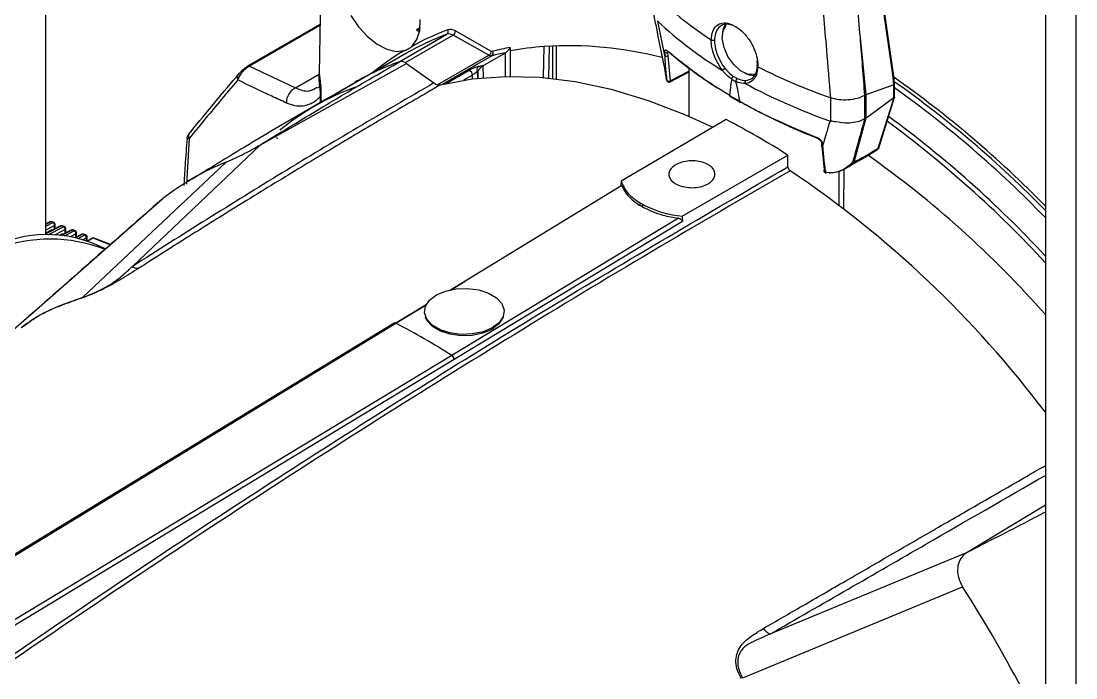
# Model space of a CAD drawing. Extents: x 6 to 134, y 3 to 97.
# Drawn here: x 13.474 to 18.063, y 10.287 to 13.148 of the extents above; entities that cross this region are included whole.
import ezdxf

# ---------------------------------------------------------------- set-up
doc = ezdxf.new("R2010")
doc.units = 0
doc.header["$MEASUREMENT"] = 0
doc.layers.add('OBJECT', color=7, linetype='CONTINUOUS')

msp = doc.modelspace()

# ---------------------------------------------------------------- linework, layer by layer
at = {"layer": 'OBJECT'}
for p, q in [((13.5816, 12.218), (13.5816, 17.7635)), ((17.9303, 14.2325), (17.9303, 6.906)), ((18.0632, 14.1558), (18.0632, 6.8293)), ((14.7806, 13.4762), (14.7709, 12.92)), ((17.2681, 12.904), (17.2185, 13.2486)), ((17.2706, 12.9081), (17.221, 13.2529)), ((14.7746, 13.1329), (14.4593, 12.9508)), ((14.7745, 13.1283), (14.4686, 12.9517)), ((16.2439, 13.147), (16.2424, 13.1488)), ((16.2742, 12.9979), (16.2439, 13.147)), ((15.1215, 12.972), (15.3269, 13.0905)), ((15.3533, 13.0865), (15.1447, 12.9661)), ((15.2102, 13.1205), (15.1996, 13.1144)), ((15.1996, 13.1144), (15.2079, 13.1015)), ((15.5096, 12.999), (15.3533, 13.0865)), ((15.3637, 13.105), (15.52, 13.0175)), ((15.6025, 13.0329), (15.6025, 13.0182)), ((15.7476, 12.9018), (15.75, 13.0373)), ((15.7712, 13.0387), (15.7688, 12.8999)), ((15.7874, 12.8979), (15.7875, 13.0396)), ((15.8016, 13.0401), (15.8015, 12.8963)), ((16.4762, 13.0664), (16.4762, 13.0664)), ((17.1241, 13.0767), (17.1489, 12.8267)), ((15.1508, 13.0075), (14.7528, 12.7777)), ((15.2878, 12.871), (15.5096, 12.999)), ((15.5216, 12.9966), (15.3055, 12.8718)), ((15.4834, 12.9535), (15.5813, 13.01)), ((15.5811, 12.9071), (15.5813, 13.01)), ((15.6025, 13.0182), (15.6023, 12.9075)), ((16.2735, 13.0123), (16.2742, 12.9979)), ((16.2893, 12.9971), (16.2886, 13.0115)), ((16.3002, 12.8875), (16.2893, 12.9971)), ((14.4686, 12.9517), (14.668, 12.8569)), ((14.5154, 12.6093), (15.1514, 12.9627)), ((15.1514, 12.9627), (15.27, 12.8786)), ((15.4834, 12.9535), (15.4832, 12.9534)), ((15.4832, 12.9534), (15.4839, 12.9014)), ((16.3811, 12.7334), (16.3813, 12.9414)), ((16.6784, 12.9572), (16.6767, 12.9748)), ((16.679, 12.9491), (16.679, 12.9491)), ((14.668, 12.8569), (14.7709, 12.9163)), ((14.9986, 12.9195), (15.0003, 12.9209)), ((15.3231, 12.876), (15.4211, 12.9325)), ((15.4378, 12.9128), (15.3994, 12.8907)), ((15.438, 12.8963), (15.4378, 12.9128)), ((15.4588, 12.9295), (15.4592, 12.8988)), ((15.4627, 12.8992), (15.4623, 12.9303)), ((16.2839, 12.8894), (16.2813, 12.8993)), ((16.2981, 12.8829), (16.3813, 12.9262)), ((16.3813, 12.9297), (16.3002, 12.8875)), ((17.2715, 12.8698), (17.2681, 12.904)), ((17.274, 12.8738), (17.2706, 12.908)), ((16.2839, 12.8894), (16.2842, 12.8882)), ((16.5663, 12.8947), (16.5663, 12.8947)), ((16.5836, 12.8847), (16.5836, 12.8847)), ((17.2713, 12.8697), (17.15, 12.827)), ((17.2712, 12.8145), (17.2713, 12.8697)), ((17.274, 12.8162), (17.274, 12.8735)), ((16.5566, 12.8242), (16.6006, 12.7988)), ((16.5566, 12.8242), (16.5566, 12.8242)), ((16.5587, 12.8201), (16.6027, 12.7946)), ((16.997, 12.8138), (16.9968, 12.8138)), ((16.9968, 12.7122), (16.997, 12.8138)), ((17.1441, 12.8239), (17.144, 12.7219)), ((17.1478, 12.826), (17.1441, 12.8239)), ((17.1477, 12.724), (17.1478, 12.826)), ((17.15, 12.827), (17.1499, 12.7254)), ((17.1499, 12.7254), (17.2712, 12.8145)), ((17.2036, 12.5944), (17.2721, 12.8149)), ((17.2038, 12.5903), (17.2739, 12.8161)), ((16.6006, 12.7988), (16.6006, 12.7988)), ((16.5411, 12.7191), (16.0848, 12.4512)), ((16.9944, 12.7126), (16.9968, 12.7122)), ((17.0977, 12.5368), (17.1482, 12.7243)), ((17.1493, 12.725), (17.0988, 12.5374)), ((17.144, 12.7219), (17.1477, 12.724)), ((17.1482, 12.7243), (17.1493, 12.725)), ((14.2053, 12.6365), (14.1936, 12.4381)), ((13.9582, 12.0789), (14.5154, 12.6093)), ((16.9559, 12.6196), (16.9566, 12.6052)), ((16.9689, 12.5005), (16.9599, 12.601)), ((16.9606, 12.6147), (16.9612, 12.6003)), ((17.144, 12.5544), (17.2004, 12.588)), ((13.743, 11.9449), (14.3659, 12.5337)), ((16.3509, 12.2976), (16.8093, 12.5643)), ((16.8104, 12.5135), (16.8093, 12.5643)), ((17.0873, 12.5215), (17.1404, 12.5522)), ((17.0917, 12.5333), (17.0977, 12.5368)), ((16.9741, 12.4899), (16.9916, 12.4882)), ((16.9924, 12.4871), (16.9763, 12.4885)), ((17.0318, 12.4935), (17.0316, 12.3478)), ((17.053, 12.5027), (17.0528, 12.3318)), ((17.0543, 12.5024), (17.0873, 12.5215)), ((16.0848, 12.4512), (16.0841, 12.4294)), ((16.0872, 12.4314), (15.3419, 11.9766)), ((13.5053, 11.8596), (14.0909, 12.3749)), ((14.083, 12.3681), (14.0909, 12.3749)), ((16.1668, 12.3558), (16.1665, 12.345)), ((16.1792, 12.3377), (16.1795, 12.3484)), ((13.5996, 12.2738), (13.5816, 12.2647)), ((13.6037, 12.2737), (13.5816, 12.2625)), ((13.5816, 12.2541), (13.6124, 12.2703)), ((13.62, 12.2574), (13.5816, 12.2373)), ((13.6458, 12.2559), (13.5816, 12.2232)), ((13.6498, 12.2557), (13.5816, 12.221)), ((13.6124, 12.2703), (13.6037, 12.2737)), ((13.6165, 12.2708), (13.6078, 12.2742)), ((13.62, 12.2428), (13.62, 12.2574)), ((13.6229, 12.2442), (13.6229, 12.2615)), ((13.6586, 12.2523), (13.6498, 12.2557)), ((13.6627, 12.2529), (13.654, 12.2563)), ((16.3341, 12.2889), (15.3482, 11.6915)), ((16.3512, 12.2753), (15.3586, 11.674)), ((16.3509, 12.2976), (16.3512, 12.2753)), ((13.5816, 12.2259), (13.6032, 12.2373)), ((13.5928, 12.2179), (13.6586, 12.2523)), ((13.6066, 12.236), (13.6032, 12.2373)), ((13.609, 12.2372), (13.6073, 12.2378)), ((13.6662, 12.2395), (13.6225, 12.2166)), ((13.6412, 12.215), (13.6494, 12.2193)), ((13.692, 12.2379), (13.646, 12.2145)), ((13.6528, 12.218), (13.6494, 12.2193)), ((13.696, 12.2378), (13.6496, 12.2142)), ((13.6552, 12.2192), (13.6534, 12.2199)), ((13.663, 12.2125), (13.7047, 12.2344)), ((13.6662, 12.2248), (13.6662, 12.2395)), ((13.669, 12.2262), (13.6691, 12.2435)), ((13.7123, 12.2215), (13.6877, 12.2086)), ((13.7047, 12.2344), (13.696, 12.2378)), ((13.7088, 12.2349), (13.7001, 12.2383)), ((13.7382, 12.2199), (13.7079, 12.2045)), ((13.7422, 12.2198), (13.7109, 12.2039)), ((13.7123, 12.2068), (13.7123, 12.2215)), ((13.7152, 12.2082), (13.7152, 12.2256)), ((13.722, 12.2013), (13.7509, 12.2164)), ((13.7509, 12.2164), (13.7422, 12.2198)), ((13.755, 12.217), (13.7463, 12.2203)), ((13.7613, 12.1902), (13.7613, 12.2076)), ((13.7585, 12.2036), (13.7432, 12.1956)), ((13.7585, 12.1909), (13.7585, 12.2036)), ((13.7843, 12.2019), (13.7609, 12.1901)), ((13.7884, 12.2018), (13.7635, 12.1892)), ((13.8616, 12.1733), (13.7884, 12.2018)), ((13.8633, 12.1748), (13.7925, 12.2023)), ((15.3419, 11.9766), (15.4061, 12.0157)), ((15.1048, 11.8319), (15.2358, 11.9119)), ((15.2358, 11.9118), (15.1049, 11.8319)), ((13.5073, 11.8614), (13.398, 11.7653)), ((12.1104, 10.0063), (15.1049, 11.8319)), ((15.0964, 11.8306), (15.0979, 11.8324)), ((15.3482, 11.6915), (12.3426, 9.8723)), ((15.3585, 11.6739), (12.3529, 9.8547)), ((15.3586, 11.674), (15.3585, 11.6739)), ((17.9303, 11.0404), (17.5904, 10.8341)), ((17.5904, 10.8341), (16.7317, 10.4778)), ((16.6141, 10.2874), (17.5702, 10.6839)), ((16.7317, 10.4778), (16.7316, 10.4777))]:
    msp.add_line(p, q, dxfattribs=at)
at = {"layer": 'OBJECT', "flags": 128}
for points in [[(14.909, 13.1725), (14.9425, 13.1227), (14.9812, 13.08), (15.0231, 13.0468), (15.0656, 13.025), (15.1063, 13.016), (15.1429, 13.0202)], [(15.1735, 13.0377), (15.1955, 13.067), (15.2083, 13.1066), (15.2109, 13.1542)], [(16.6754, 12.9198), (16.6626, 12.915), (16.6346, 12.9166), (16.604, 12.9317), (16.5744, 12.9584), (16.5495, 12.9935), (16.5323, 13.0328), (16.5247, 13.0715), (16.5279, 13.105), (16.5412, 13.1292)], [(15.2994, 12.8704), (15.4373, 12.8962), (15.5811, 12.9071), (15.7303, 12.9032), (15.8841, 12.8844), (16.0417, 12.8508), (16.2024, 12.8027), (16.3654, 12.7401), (16.4838, 12.6863)], [(16.6227, 12.921), (16.641, 12.9136), (16.6639, 12.9109)], [(16.3002, 12.8875), (16.2981, 12.8863), (16.2957, 12.8855), (16.2931, 12.8851), (16.2906, 12.8852), (16.2882, 12.8857), (16.2863, 12.8866), (16.2848, 12.8879), (16.2839, 12.8894)], [(14.2079, 12.6626), (14.2101, 12.6648), (14.2135, 12.6673)], [(16.9428, 12.6373), (16.9429, 12.636), (16.9432, 12.6349), (16.9436, 12.634), (16.9442, 12.6334), (16.9446, 12.6332), (16.9449, 12.6331), (16.9458, 12.6331), (16.9467, 12.6335), (16.9476, 12.6341)], [(16.9741, 12.4899), (16.9742, 12.4887), (16.9744, 12.4878), (16.9746, 12.4871), (16.9749, 12.4868), (16.975, 12.4867)], [(16.9916, 12.4882), (16.9917, 12.487), (16.9917, 12.4862), (16.9918, 12.4856), (16.9919, 12.4853), (16.992, 12.4853), (16.9921, 12.4856), (16.9923, 12.4862), (16.9924, 12.4871)], [(15.3672, 11.9818), (15.4166, 11.9835), (15.4649, 11.9771), (15.508, 11.9632), (15.5427, 11.9427), (15.5659, 11.9175), (15.5759, 11.8895), (15.5718, 11.8611), (15.554, 11.8344), (15.524, 11.8117), (15.484, 11.7949), (15.4375, 11.7852), (15.3881, 11.7834), (15.3399, 11.7898), (15.2967, 11.8038), (15.2621, 11.8242), (15.2388, 11.8494), (15.2288, 11.8774), (15.2329, 11.9059), (15.2507, 11.9325), (15.2808, 11.9552), (15.3207, 11.9721), (15.3672, 11.9818)], [(15.571, 11.8591), (15.5692, 11.8539), (15.5517, 11.8277), (15.5221, 11.8053), (15.4828, 11.7887), (15.4369, 11.7792), (15.3883, 11.7775), (15.3408, 11.7837), (15.2983, 11.7975), (15.2642, 11.8176), (15.2414, 11.8424), (15.2337, 11.8591)], [(15.0979, 11.8324), (13.6123, 10.9267), (12.1034, 10.0068)]]:
    msp.add_lwpolyline(points, dxfattribs=at)
at = {"layer": 'OBJECT'}
for centre, radius, start, end in [((17.3857, 14.4623), 1.666, 226.6762, 236.9132), ((17.4156, 14.3967), 1.7131, 226.8457, 238.6892), ((16.599, 13.0905), 0.0739, 142.9164, 180.2039), ((15.7398, 11.9867), 1.1785, 110.5041, 119.9851), ((15.7466, 11.9988), 1.1864, 110.5131, 118.8841), ((15.3182, 13.1024), 0.0147, 306.4119, 31.1584), ((15.3357, 13.0599), 0.0319, 56.6046, 106.0069), ((15.3418, 13.0717), 0.0399, 56.6046, 106.0069), ((15.341, 13.1057), 0.0228, 302.7148, 358.2716), ((15.8266, 11.8144), 1.2389, 100.42, 104.0402), ((15.8446, 11.7316), 1.3091, 94.1447, 100.6566), ((15.8525, 11.388), 1.6525, 75.6074, 93.5572), ((15.7465, 12.0007), 1.1848, 120.6315, 129.0411), ((15.4973, 13.0181), 0.0228, 302.7148, 358.2716), ((15.5186, 13.0132), 0.0168, 237.4425, 280.3049), ((15.5245, 13.0245), 0.0084, 237.4425, 280.3049), ((15.5125, 13.009), 0.0154, 306.3214, 28.2742), ((15.8197, 11.8052), 1.2282, 101.1927, 104.0447), ((16.2817, 13.0237), 0.014, 234.4231, 299.6775), ((16.2824, 13.0093), 0.014, 234.42, 299.678), ((16.2893, 13.0189), 0.00557, 181.4241, 228.8204), ((14.4644, 12.942), 0.0103, 120.0745, 138.8184), ((14.4651, 12.94), 0.0123, 73.0652, 117.8978), ((15.5141, 11.8597), 1.1785, 109.5397, 119.974), ((15.4726, 12.9368), 0.0156, 126.0061, 207.9446), ((17.858, 15.2783), 2.6106, 243.1528, 250.7384), ((14.437, 12.9021), 0.0232, 123.0616, 207.5558), ((15.4188, 12.9137), 0.019, 357.4831, 83.1216), ((14.5472, 9.0342), 4.7318, 44.3585, 54.8536), ((14.6989, 12.7937), 0.0703, 116.108, 182.1857), ((16.2935, 12.8918), 0.01, 201.2057, 297.4618), ((16.2956, 12.8868), 0.00464, 302.7842, 8.3041), ((17.8368, 15.1245), 2.5547, 241.6781, 250.748), ((14.5009, 8.9673), 4.7984, 44.3825, 54.7104), ((14.504, 8.9756), 4.7684, 44.0663, 54.4856), ((15.0634, 9.8498), 3.2274, 57.2526, 62.7528), ((14.4146, 8.8647), 4.7945, 42.8385, 53.7749), ((14.4249, 8.8692), 4.7641, 42.6264, 53.7574), ((14.2271, 12.6475), 0.0245, 141.8363, 206.6959), ((14.5922, 12.6419), 0.00715, 181.9566, 245.0104), ((16.9617, 12.6204), 0.00585, 187.5879, 258.4321), ((16.9624, 12.6061), 0.0059, 188.9668, 258.2772), ((14.8069, 11.4525), 1.1677, 112.1905, 127.8203), ((17.0748, 12.5418), 0.0238, 301.6143, 343.4038), ((17.0735, 12.5561), 0.0321, 318.7717, 322.7425), ((17.0865, 12.5562), 0.0224, 299.9823, 303.2427), ((14.6055, 8.9464), 4.4271, 41.3209, 54.8217), ((14.2424, 8.6621), 4.6199, 37.0352, 56.0811), ((16.9722, 12.4957), 0.00581, 124.8567, 185.3396), ((16.9763, 12.4966), 0.01, 188.2594, 262.5713), ((16.9737, 12.4976), 0.00768, 198.0183, 273.1501), ((16.9742, 12.4887), 0.00211, 292.7119, 354.9299), ((14.5671, 9.5599), 3.2117, 59.8715, 60.1338), ((14.5613, 9.56), 3.224, 59.8721, 60.1333), ((13.6041, 12.2649), 0.01, 68.7357, 116.9368), ((13.6015, 12.2696), 0.00462, 62.4052, 114.3396), ((13.6062, 12.2698), 0.00472, 71.1542, 123.2493), ((13.615, 12.2664), 0.00472, 71.1542, 123.2493), ((13.6058, 12.2577), 0.0143, 359.0377, 62.2341), ((13.6129, 12.2615), 0.01, 59.9405, 68.7357), ((13.6129, 12.2615), 0.01, 359.9378, 59.9405), ((13.618, 12.262), 0.00497, 294.716, 354.6269), ((13.6503, 12.2469), 0.01, 68.7357, 116.9368), ((13.6477, 12.2516), 0.00462, 62.4052, 114.3396), ((13.6524, 12.2518), 0.00472, 71.1542, 123.2493), ((13.6612, 12.2484), 0.00472, 71.1542, 123.2493), ((13.6591, 12.2435), 0.01, 59.9405, 68.7357), ((13.587, 11.6682), 0.5498, 62.5804, 112.8341), ((13.6519, 12.2397), 0.0143, 359.0377, 62.2341), ((13.6591, 12.2435), 0.01, 359.9378, 59.9405), ((13.6641, 12.244), 0.00497, 294.716, 354.6269), ((13.6965, 12.229), 0.01, 68.7357, 116.9368), ((13.6939, 12.2337), 0.00462, 62.4052, 114.3396), ((13.6986, 12.2338), 0.00472, 71.1542, 123.2493), ((13.7073, 12.2304), 0.00472, 71.1542, 123.2493), ((13.6981, 12.2218), 0.0143, 359.0377, 62.2341), ((13.7052, 12.2256), 0.01, 59.9405, 68.7357), ((13.7052, 12.2256), 0.01, 359.9378, 59.9405), ((13.7102, 12.226), 0.00497, 294.716, 354.6269), ((13.7427, 12.211), 0.01, 68.7357, 116.9368), ((13.7401, 12.2157), 0.00462, 62.4052, 114.3396), ((13.7448, 12.2159), 0.00472, 71.1542, 123.2493), ((13.7534, 12.2125), 0.00472, 71.1542, 123.2493), ((13.7442, 12.2038), 0.0143, 359.0377, 62.2341), ((13.7513, 12.2076), 0.01, 59.9405, 68.7357), ((13.7513, 12.2076), 0.01, 359.9378, 59.9405), ((13.7564, 12.2081), 0.00497, 294.716, 354.6269), ((13.5991, 11.53), 0.6683, 69.1753, 110.3114), ((13.7889, 12.193), 0.01, 68.7357, 116.9368), ((13.7863, 12.1977), 0.00462, 62.4052, 114.3396), ((13.791, 12.1979), 0.00472, 71.1542, 123.2493), ((15.1012, 11.8271), 0.0061, 52.8565, 143.6471), ((13.64, 9.0135), 3.1763, 57.4681, 62.5373), ((15.3346, 11.6715), 0.0242, 6.0328, 55.7854), ((12.4845, 7.4302), 6.0375, 27.38935, 32.61065)]:
    msp.add_arc(centre, radius, start, end, dxfattribs=at)
for centre, major_axis, ratio, start_param, end_param in [((18.9526, 10.1876), (-1.5723, 16.5396), 0.094717, 1.386221, 1.401733), ((18.1572, 13.5564), (2.222, -0.1575), 0.525646, 3.754087, 3.910555), ((16.8419, 9.9309), (-1.7227, 2.885), 0.567241, 6.08076, 6.091037), ((16.8313, 9.9245), (-1.7152, 2.872), 0.567195, 6.089186, 6.091001), ((17.2607, 12.9068), (0.00993, 0.00121), 0.51925, 5.485176, 6.294594), ((16.4214, 9.6881), (-1.625, 3.1136), 0.576753, 6.211795, 6.399165), ((17.3649, -3.8415), (-0.7922, 16.7458), 0.012156, 0.033296, 0.097258), ((16.5696, 13.0028), (-0.077, 0.1206), 0.545257, 2.24532, 2.416145), ((17.3649, -3.8415), (-0.7922, 16.7458), 0.012156, 6.170279, 6.234241), ((17.2641, 12.9402), (-0.007, 0.0706), 0.099991, 3.165955, 3.192135), ((17.264, 12.8731), (0.01, 0.00049), 0.541784, 5.523679, 6.310281), ((17.0601, 13.6705), (-0.0798, 0.848), 0.104693, 3.186192, 3.189532), ((17.0638, 13.6726), (-0.0798, 0.848), 0.104693, 3.189532, 3.202623), ((17.0638, 13.6732), (-0.0841, 0.8466), 0.099991, 3.152866, 3.165955), ((17.2639, 12.788), (0.0088, 0.0269), 0.181622, 0.106647, 0.247249), ((18.1572, 13.5564), (2.222, -0.1575), 0.525646, 3.978248, 4.174486), ((18.5391, 13.3138), (1.777, 5.6224), 0.198174, 1.738658, 1.772349), ((17.0588, 12.4055), (0.1016, 0.3195), 0.201717, 0.217665, 0.22187), ((17.0624, 12.4077), (0.1016, 0.3195), 0.201717, 0.211155, 0.217665), ((17.0624, 12.4074), (0.105, 0.3232), 0.181622, 0.247249, 0.253766), ((17.481, 12.7881), (0.3822, 0.2512), 0.030791, 3.159588, 3.880253), ((17.4594, 12.8056), (0.3616, 0.2712), 0.05798, 3.06765, 3.120314), ((17.4594, 12.8056), (0.3616, 0.2712), 0.05798, 3.120314, 3.595554), ((17.481, 12.7881), (0.3822, 0.2512), 0.030791, 3.106924, 3.159588), ((13.6028, 12.2289), (0.00493, 0.00878), 0.568561, 0.080429, 0.71955), ((13.6489, 12.2109), (0.00493, 0.00878), 0.568561, 0.080429, 0.71955)]:
    msp.add_ellipse(centre, major_axis=major_axis, ratio=ratio, start_param=start_param, end_param=end_param, dxfattribs=at)
for points, knots in [([(17.0695, 13.6926), (17.0699, 13.6876), (17.072, 13.6627), (17.0808, 13.5584), (17.0978, 13.3576), (17.1147, 13.1776), (17.1241, 13.0767)], [0, 0, 0, 0, 0.024148, 0.120739, 0.507103, 1, 1, 1, 1]), ([(16.2257, 13.1793), (16.2298, 13.158), (16.2484, 13.0623), (16.2676, 12.9668), (16.2825, 12.8926)], [0, 0, 0, 0, 0.221661, 1, 1, 1, 1]), ([(16.9968, 12.8138), (16.9909, 12.8835), (16.9808, 13.0033), (16.9709, 13.1232), (16.9667, 13.1734)], [0, 0, 0, 0, 0.581449, 1, 1, 1, 1]), ([(16.4762, 13.0664), (16.4779, 13.0791), (16.4811, 13.1046), (16.4989, 13.1298), (16.5245, 13.1417), (16.5564, 13.1385), (16.591, 13.1209), (16.6246, 13.0906), (16.6531, 13.051), (16.6726, 13.0066), (16.6794, 12.9717), (16.6791, 12.9536), (16.679, 12.9491)], [0, 0, 0, 0, 0.106547, 0.213092, 0.319763, 0.426916, 0.534499, 0.642267, 0.74996, 0.857311, 0.964156, 1, 1, 1, 1]), ([(16.5745, 13.1271), (16.5647, 13.1303), (16.5446, 13.137), (16.519, 13.1299), (16.5002, 13.1103), (16.4922, 13.0861), (16.491, 13.0699), (16.4907, 13.0659)], [0, 0, 0, 0, 0.2214, 0.455411, 0.689467, 0.923423, 1, 1, 1, 1]), ([(15.2027, 13.1029), (15.2011, 13.1037), (15.1978, 13.1052), (15.1958, 13.1083), (15.1962, 13.1112), (15.1977, 13.1131), (15.1991, 13.1141), (15.1996, 13.1144)], [0, 0, 0, 0, 0.284527, 0.57734, 0.758289, 0.911175, 1, 1, 1, 1]), ([(15.1429, 13.0202), (15.1483, 13.0222), (15.1593, 13.0264), (15.1687, 13.0338), (15.1735, 13.0377)], [0, 0, 0, 0, 0.491703, 1, 1, 1, 1]), ([(15.5813, 13.01), (15.5814, 13.01), (15.5822, 13.0105), (15.5839, 13.0117), (15.5869, 13.0142), (15.5901, 13.0173), (15.5964, 13.024), (15.6002, 13.0292), (15.6025, 13.0328), (15.6025, 13.0329)], [0, 0, 0, 0, 0.011632, 0.09197, 0.171542, 0.312662, 0.453019, 0.995547, 1, 1, 1, 1]), ([(16.4762, 13.0664), (16.4771, 13.066), (16.4787, 13.0651), (16.482, 13.0644), (16.4854, 13.0643), (16.4882, 13.0649), (16.4899, 13.0655), (16.4906, 13.0658), (16.4907, 13.0659)], [0, 0, 0, 0, 0.208439, 0.416877, 0.625339, 0.83387, 0.967124, 1, 1, 1, 1]), ([(16.5257, 12.933), (16.5167, 12.946), (16.4987, 12.9722), (16.4818, 13.0176), (16.4765, 13.0491), (16.4763, 13.0643), (16.4762, 13.0664)], [0, 0, 0, 0, 0.3151069, 0.6329439, 0.9497911, 1, 1, 1, 1]), ([(16.4907, 13.0659), (16.4917, 13.053), (16.4936, 13.0274), (16.5088, 12.9851), (16.5249, 12.957), (16.535, 12.9438), (16.5363, 12.9421)], [0, 0, 0, 0, 0.31781, 0.635605, 0.953792, 1, 1, 1, 1]), ([(16.2837, 13.0187), (16.2824, 13.0196), (16.2799, 13.0215), (16.2767, 13.0215), (16.2745, 13.0195), (16.2735, 13.0161), (16.2735, 13.0133), (16.2735, 13.0123)], [0, 0, 0, 0, 0.2190622, 0.4380201, 0.659218, 0.8799994, 1, 1, 1, 1]), ([(16.2742, 12.9979), (16.2744, 12.9927), (16.2754, 12.9666), (16.2781, 12.9301), (16.2824, 12.9), (16.2839, 12.8894)], [0, 0, 0, 0, 0.1396833, 0.6986629, 1, 1, 1, 1]), ([(16.5566, 12.8242), (16.552, 12.827), (16.5288, 12.8408), (16.4295, 12.9025), (16.3489, 12.9667), (16.2837, 13.0187)], [0, 0, 0, 0, 0.045653, 0.228294, 1, 1, 1, 1]), ([(16.285, 13.0152), (16.285, 13.0152), (16.285, 13.0152), (16.2854, 13.0148), (16.2856, 13.0147)], [0, 0, 0, 0, 0.629571, 1, 1, 1, 1]), ([(14.4686, 12.9517), (14.4677, 12.9512), (14.4631, 12.9488), (14.455, 12.9435), (14.444, 12.9341), (14.4324, 12.9214), (14.4221, 12.9061), (14.4182, 12.896), (14.4165, 12.8914)], [0, 0, 0, 0, 0.042308, 0.200181, 0.341589, 0.528829, 0.780324, 1, 1, 1, 1]), ([(14.4567, 12.9487), (14.4563, 12.9484), (14.4541, 12.9472), (14.45, 12.9445), (14.4438, 12.9399), (14.4366, 12.934), (14.4296, 12.9274), (14.4261, 12.9235), (14.4244, 12.9216)], [0, 0, 0, 0, 0.03751, 0.176038, 0.303573, 0.484244, 0.750671, 1, 1, 1, 1]), ([(14.5154, 12.6093), (14.5562, 12.6343), (14.6362, 12.6834), (14.7575, 12.7568), (14.8795, 12.8297), (15.0004, 12.901), (15.0813, 12.9479), (15.1199, 12.9703)], [0, 0, 0, 0, 0.2060235, 0.4048217, 0.6086378, 0.8128344, 1, 1, 1, 1]), ([(15.1514, 12.9627), (15.1466, 12.9655), (15.137, 12.9712), (15.1264, 12.9721), (15.1213, 12.9707), (15.1199, 12.9703)], [0, 0, 0, 0, 0.425022, 0.850044, 1, 1, 1, 1]), ([(15.4634, 12.9494), (15.463, 12.9493), (15.4601, 12.9487), (15.454, 12.947), (15.4448, 12.9437), (15.436, 12.94), (15.4278, 12.9362), (15.4233, 12.9338), (15.4211, 12.9325)], [0, 0, 0, 0, 0.039086, 0.283926, 0.491047, 0.667628, 0.83368, 1, 1, 1, 1]), ([(15.4623, 12.9303), (15.4623, 12.9303), (15.4642, 12.9334), (15.468, 12.9387), (15.4742, 12.9457), (15.4784, 12.9497), (15.4812, 12.9521), (15.4826, 12.953), (15.4832, 12.9534)], [0, 0, 0, 0, 0.004446, 0.470701, 0.719831, 0.850337, 0.933025, 1, 1, 1, 1]), ([(16.5257, 12.933), (16.5262, 12.9336), (16.5271, 12.9349), (16.5293, 12.9371), (16.5319, 12.9393), (16.5341, 12.9408), (16.5356, 12.9417), (16.5361, 12.942), (16.5363, 12.9421)], [0, 0, 0, 0, 0.214952, 0.429904, 0.644864, 0.85984, 0.951436, 1, 1, 1, 1]), ([(16.5363, 12.9421), (16.5459, 12.9315), (16.5581, 12.9181), (16.5712, 12.9088), (16.5739, 12.9069)], [0, 0, 0, 0, 0.796377, 1, 1, 1, 1]), ([(16.679, 12.9491), (16.6778, 12.9366), (16.6754, 12.9117), (16.657, 12.8864), (16.6378, 12.8773), (16.626, 12.8761), (16.6244, 12.8759)], [0, 0, 0, 0, 0.315568, 0.631102, 0.947588, 1, 1, 1, 1]), ([(16.6277, 12.8892), (16.6367, 12.8914), (16.6548, 12.8957), (16.6729, 12.9178), (16.6762, 12.9395), (16.6778, 12.9499)], [0, 0, 0, 0, 0.341143, 0.682281, 1, 1, 1, 1]), ([(16.6784, 12.9572), (16.6783, 12.9572), (16.6777, 12.9568), (16.6765, 12.9559), (16.6756, 12.9543), (16.6756, 12.9524), (16.6767, 12.9505), (16.6782, 12.9495), (16.679, 12.9491)], [0, 0, 0, 0, 0.032876, 0.16613, 0.374661, 0.583123, 0.791561, 1, 1, 1, 1]), ([(14.2135, 12.6673), (14.2476, 12.7091), (14.3159, 12.7926), (14.3882, 12.8786), (14.4244, 12.9216)], [0, 0, 0, 0, 0.499916, 1, 1, 1, 1]), ([(14.773, 12.8684), (14.7723, 12.8776), (14.771, 12.8944), (14.7709, 12.912), (14.7709, 12.92)], [0, 0, 0, 0, 0.546335, 1, 1, 1, 1]), ([(14.7709, 12.92), (14.7728, 12.9057), (14.7786, 12.8621), (14.7787, 12.8212), (14.7788, 12.7937)], [0, 0, 0, 0, 0.3286328, 1, 1, 1, 1]), ([(15.4588, 12.9295), (15.4586, 12.9293), (15.4572, 12.9279), (15.4543, 12.9252), (15.4498, 12.9213), (15.4455, 12.9179), (15.4423, 12.9157), (15.4398, 12.914), (15.4387, 12.9134), (15.4378, 12.9128)], [0, 0, 0, 0, 0.044236, 0.318844, 0.540526, 0.715039, 0.863168, 0.891031, 1, 1, 1, 1]), ([(16.5253, 12.9331), (16.5254, 12.9331), (16.5255, 12.933), (16.5256, 12.933), (16.5257, 12.933), (16.5257, 12.933), (16.5257, 12.933)], [0, 0, 0, 0, 0.344879, 0.691965, 0.85965, 1, 1, 1, 1]), ([(16.5663, 12.8947), (16.555, 12.9036), (16.5407, 12.9147), (16.528, 12.9299), (16.5253, 12.9331)], [0, 0, 0, 0, 0.7918098, 1, 1, 1, 1]), ([(16.5663, 12.8947), (16.5664, 12.8956), (16.5666, 12.8974), (16.5679, 12.9005), (16.5698, 12.9033), (16.5715, 12.9051), (16.5729, 12.9063), (16.5735, 12.9067), (16.5739, 12.9069)], [0, 0, 0, 0, 0.209939, 0.419878, 0.629817, 0.839756, 0.898241, 1, 1, 1, 1]), ([(16.5739, 12.9069), (16.5786, 12.9039), (16.584, 12.9006), (16.5893, 12.898), (16.5899, 12.8977)], [0, 0, 0, 0, 0.886118, 1, 1, 1, 1]), ([(16.5899, 12.8977), (16.5895, 12.8974), (16.5889, 12.897), (16.5876, 12.8958), (16.586, 12.8939), (16.5844, 12.8909), (16.5835, 12.8877), (16.5835, 12.8857), (16.5836, 12.8847)], [0, 0, 0, 0, 0.101759, 0.160244, 0.370183, 0.580122, 0.790061, 1, 1, 1, 1]), ([(16.5899, 12.8977), (16.6004, 12.8937), (16.6136, 12.8887), (16.6253, 12.8891), (16.6277, 12.8892)], [0, 0, 0, 0, 0.796377, 1, 1, 1, 1]), ([(15.27, 12.8786), (15.049, 12.7492), (14.607, 12.4905), (14.1745, 12.2161), (13.9582, 12.0789)], [0, 0, 0, 0, 0.499998, 1, 1, 1, 1]), ([(15.2994, 12.8704), (15.2256, 12.8275), (15.078, 12.7419), (14.8578, 12.6113), (14.6296, 12.4737), (14.4024, 12.3341), (14.1851, 12.1983), (14.0499, 12.1122), (13.9867, 12.0719)], [0, 0, 0, 0, 0.1666768, 0.3333437, 0.500001, 0.6870968, 0.853763, 1, 1, 1, 1]), ([(14.9258, 12.8796), (14.7782, 12.7945), (14.5342, 12.6538), (14.2944, 12.5063), (14.1997, 12.4481)], [0, 0, 0, 0, 0.605177, 1, 1, 1, 1]), ([(14.4165, 12.8914), (14.3897, 12.8596), (14.3171, 12.7733), (14.2486, 12.6894), (14.2053, 12.6365)], [0, 0, 0, 0, 0.368459, 1, 1, 1, 1]), ([(14.6286, 12.791), (14.6073, 12.801), (14.536, 12.8342), (14.4657, 12.8678), (14.4165, 12.8914)], [0, 0, 0, 0, 0.299277, 1, 1, 1, 1]), ([(14.668, 12.8569), (14.6883, 12.8488), (14.7214, 12.8355), (14.75, 12.853), (14.7611, 12.8599)], [0, 0, 0, 0, 0.612023, 1, 1, 1, 1]), ([(14.7797, 12.8696), (14.7753, 12.865), (14.7694, 12.8587), (14.7642, 12.8567), (14.7629, 12.8562)], [0, 0, 0, 0, 0.74897, 1, 1, 1, 1]), ([(14.7726, 12.8683), (14.7727, 12.8676), (14.7749, 12.842), (14.776, 12.8161), (14.775, 12.7921), (14.775, 12.7915)], [0, 0, 0, 0, 0.02602, 0.974111, 1, 1, 1, 1]), ([(15.27, 12.8786), (15.2727, 12.8768), (15.2802, 12.8721), (15.2905, 12.8691), (15.297, 12.87), (15.2994, 12.8704)], [0, 0, 0, 0, 0.2638841, 0.7230958, 1, 1, 1, 1]), ([(16.6248, 12.8755), (16.6142, 12.8761), (16.6009, 12.8769), (16.5866, 12.8834), (16.5836, 12.8847)], [0, 0, 0, 0, 0.791837, 1, 1, 1, 1]), ([(16.6277, 12.8892), (16.6276, 12.8891), (16.6271, 12.8888), (16.6259, 12.8877), (16.6245, 12.8857), (16.6235, 12.8826), (16.6234, 12.8791), (16.624, 12.877), (16.6244, 12.8759)], [0, 0, 0, 0, 0.048564, 0.14016, 0.355136, 0.570096, 0.785048, 1, 1, 1, 1]), ([(16.6244, 12.8759), (16.6244, 12.8759), (16.6244, 12.8758), (16.6245, 12.8757), (16.6246, 12.8756), (16.6247, 12.8756), (16.6248, 12.8755)], [0, 0, 0, 0, 0.159851, 0.363921, 0.750554, 1, 1, 1, 1]), ([(14.7743, 12.8184), (14.7714, 12.815), (14.7594, 12.8013), (14.7346, 12.786), (14.7009, 12.7761), (14.6651, 12.777), (14.6409, 12.7863), (14.6286, 12.791)], [0, 0, 0, 0, 0.075576, 0.307387, 0.545772, 0.77008, 1, 1, 1, 1]), ([(16.5566, 12.8242), (16.5568, 12.8234), (16.557, 12.8217), (16.5579, 12.8204), (16.5586, 12.8202), (16.5587, 12.8201)], [0, 0, 0, 0, 0.461921, 0.923841, 1, 1, 1, 1]), ([(17.1438, 12.8237), (17.1333, 12.819), (17.1124, 12.8096), (17.0725, 12.8034), (17.0321, 12.8037), (17.0084, 12.8105), (16.997, 12.8138)], [0, 0, 0, 0, 0.253584, 0.507165, 0.760847, 1, 1, 1, 1]), ([(17.2739, 12.8162), (17.2739, 12.8161), (17.2741, 12.8159), (17.2734, 12.8153), (17.2725, 12.815), (17.2721, 12.8149)], [0, 0, 0, 0, 0.116035, 0.671991, 1, 1, 1, 1]), ([(16.6006, 12.7988), (16.6054, 12.7961), (16.6294, 12.7826), (16.7366, 12.7247), (16.8506, 12.6764), (16.9428, 12.6373)], [0, 0, 0, 0, 0.045653, 0.228294, 1, 1, 1, 1]), ([(16.6006, 12.7988), (16.6008, 12.7979), (16.601, 12.7963), (16.6019, 12.7949), (16.6026, 12.7947), (16.6027, 12.7947)], [0, 0, 0, 0, 0.461921, 0.923841, 1, 1, 1, 1]), ([(16.6027, 12.7947), (16.6032, 12.7945), (16.6042, 12.794), (16.6058, 12.7943), (16.6068, 12.7947), (16.607, 12.7948)], [0, 0, 0, 0, 0.402688, 0.847559, 1, 1, 1, 1]), ([(16.9612, 12.6003), (16.9667, 12.619), (16.9777, 12.6564), (16.9889, 12.6939), (16.9944, 12.7126)], [0, 0, 0, 0, 0.499998, 1, 1, 1, 1]), ([(17.1437, 12.7217), (17.1398, 12.7196), (17.1261, 12.7122), (17.0971, 12.7043), (17.0576, 12.7022), (17.0228, 12.7081), (17.0042, 12.711), (16.9968, 12.7122)], [0, 0, 0, 0, 0.097508, 0.351331, 0.599304, 0.843154, 1, 1, 1, 1]), ([(14.1965, 12.6371), (14.1932, 12.5977), (14.1874, 12.5285), (14.184, 12.4605), (14.1825, 12.4313)], [0, 0, 0, 0, 0.569456, 1, 1, 1, 1]), ([(14.2081, 12.6624), (14.2066, 12.6607), (14.2028, 12.6562), (14.199, 12.6495), (14.1959, 12.6417), (14.1959, 12.6379), (14.1959, 12.637)], [0, 0, 0, 0, 0.273782, 0.689683, 0.927248, 1, 1, 1, 1]), ([(14.2053, 12.6365), (14.2017, 12.6358), (14.1959, 12.6347), (14.1963, 12.6364), (14.1964, 12.6371)], [0, 0, 0, 0, 0.635565, 1, 1, 1, 1]), ([(16.9428, 12.6373), (16.9448, 12.6363), (16.9487, 12.6344), (16.954, 12.6296), (16.9581, 12.6239), (16.9601, 12.6187), (16.9604, 12.6157), (16.9606, 12.6147)], [0, 0, 0, 0, 0.219062, 0.43802, 0.659218, 0.879999, 1, 1, 1, 1]), ([(16.9446, 12.6332), (16.9448, 12.6331), (16.9458, 12.6328), (16.9482, 12.6313), (16.9512, 12.6288), (16.9538, 12.6255), (16.9553, 12.6225), (16.9559, 12.6203), (16.9559, 12.6198), (16.9559, 12.6197)], [0, 0, 0, 0, 0.044956, 0.213252, 0.397677, 0.589313, 0.780396, 0.934951, 1, 1, 1, 1]), ([(14.3659, 12.5337), (14.3743, 12.5373), (14.3912, 12.5445), (14.4261, 12.5611), (14.4629, 12.5796), (14.4938, 12.5965), (14.5094, 12.6057), (14.5154, 12.6093)], [0, 0, 0, 0, 0.217936, 0.435233, 0.661573, 0.868603, 1, 1, 1, 1]), ([(16.9612, 12.6003), (16.9616, 12.595), (16.9627, 12.5791), (16.9652, 12.5529), (16.9683, 12.5269), (16.9714, 12.5059), (16.9732, 12.4952), (16.9741, 12.4899)], [0, 0, 0, 0, 0.1396716, 0.4190385, 0.6986731, 0.8493073, 1, 1, 1, 1]), ([(17.2036, 12.5944), (17.2037, 12.5944), (17.2042, 12.5929), (17.2041, 12.5919), (17.204, 12.5908)], [0, 0, 0, 0, 0.019973, 1, 1, 1, 1]), ([(16.4634, 12.4392), (16.4546, 12.435), (16.4371, 12.4266), (16.4035, 12.4216), (16.3693, 12.4229), (16.3376, 12.4307), (16.312, 12.444), (16.2955, 12.4613), (16.2899, 12.4806), (16.2958, 12.5), (16.3089, 12.5134), (16.3263, 12.5247), (16.348, 12.5339), (16.381, 12.5398), (16.4153, 12.5392), (16.4471, 12.532), (16.4726, 12.5187), (16.4891, 12.5011), (16.4947, 12.481), (16.4888, 12.4609), (16.4759, 12.4471), (16.4658, 12.4407), (16.4634, 12.4392)], [0, 0, 0, 0, 0.053667, 0.107334, 0.161009, 0.214695, 0.268376, 0.32205, 0.375728, 0.429414, 0.483094, 0.499977, 0.553659, 0.60734, 0.661037, 0.714737, 0.76841, 0.822062, 0.875724, 0.929416, 0.983118, 1, 1, 1, 1]), ([(16.9916, 12.4882), (17.0009, 12.4885), (17.0245, 12.4895), (17.0585, 12.5052), (17.0808, 12.5225), (17.0908, 12.5323), (17.0916, 12.5332), (17.0917, 12.5333)], [0, 0, 0, 0, 0.244744, 0.626729, 0.967928, 0.996144, 1, 1, 1, 1]), ([(17.0917, 12.5333), (17.0916, 12.5332), (17.0907, 12.5322), (17.0878, 12.5291), (17.0778, 12.5188), (17.0569, 12.5025), (17.0259, 12.4876), (17.0025, 12.4872), (16.9924, 12.4871)], [0, 0, 0, 0, 0.00366, 0.034965, 0.112488, 0.381452, 0.732443, 1, 1, 1, 1]), ([(12.6423, 9.8315), (12.9879, 10.0746), (13.6792, 10.5608), (14.7208, 11.2465), (15.7646, 11.9027), (16.4618, 12.3099), (16.8104, 12.5135)], [0, 0, 0, 0, 0.249972, 0.5, 0.749997, 1, 1, 1, 1]), ([(16.8204, 12.4958), (16.6193, 12.3792), (16.2187, 12.1469), (15.6205, 11.7849), (15.0204, 11.4107), (14.4161, 11.0217), (13.8135, 10.6213), (13.2255, 10.2195), (12.8417, 9.9479), (12.6534, 9.8146)], [0, 0, 0, 0, 0.144222, 0.287378, 0.429468, 0.575454, 0.722208, 0.863723, 1, 1, 1, 1]), ([(16.8104, 12.5135), (16.8105, 12.512), (16.8108, 12.5098), (16.8118, 12.5068), (16.8128, 12.5045), (16.8141, 12.5023), (16.8155, 12.5003), (16.8176, 12.4979), (16.8193, 12.4966), (16.8204, 12.4958)], [0, 0, 0, 0, 0.226959, 0.339216, 0.451472, 0.563729, 0.675985, 0.788242, 1, 1, 1, 1]), ([(16.0848, 12.4512), (16.0926, 12.4324), (16.1069, 12.3976), (16.148, 12.3689), (16.1668, 12.3558)], [0, 0, 0, 0, 0.54186, 1, 1, 1, 1]), ([(16.0872, 12.4314), (16.087, 12.432), (16.0866, 12.4332), (16.086, 12.4343), (16.0855, 12.4348), (16.0849, 12.4348), (16.0846, 12.4339), (16.0842, 12.432), (16.0842, 12.4304), (16.0841, 12.4294)], [0, 0, 0, 0, 0.152076, 0.292239, 0.422144, 0.539512, 0.752461, 0.836115, 1, 1, 1, 1]), ([(16.0872, 12.4314), (16.0969, 12.4128), (16.113, 12.3814), (16.1511, 12.3555), (16.1665, 12.345)], [0, 0, 0, 0, 0.593401, 1, 1, 1, 1]), ([(14.0862, 12.3713), (13.9875, 12.2843), (13.7904, 12.1104), (13.6003, 11.9431), (13.5053, 11.8596)], [0, 0, 0, 0, 0.500635, 1, 1, 1, 1]), ([(16.1795, 12.3484), (16.2071, 12.3355), (16.2582, 12.3117), (16.3218, 12.3021), (16.3509, 12.2976)], [0, 0, 0, 0, 0.5415138, 1, 1, 1, 1]), ([(16.1792, 12.3377), (16.2069, 12.3248), (16.2535, 12.303), (16.3108, 12.293), (16.3341, 12.2889)], [0, 0, 0, 0, 0.593383, 1, 1, 1, 1]), ([(16.3341, 12.2889), (16.3354, 12.2887), (16.3377, 12.2882), (16.341, 12.287), (16.3439, 12.2856), (16.347, 12.2835), (16.3492, 12.2811), (16.3508, 12.2781), (16.351, 12.2764), (16.3512, 12.2753)], [0, 0, 0, 0, 0.152076, 0.292239, 0.422143, 0.539512, 0.752461, 0.836115, 1, 1, 1, 1]), ([(13.9867, 12.0719), (13.9738, 12.0637), (13.9491, 12.0479), (13.91, 12.0239), (13.8712, 12.0015), (13.832, 11.981), (13.7963, 11.9641), (13.7633, 11.9501), (13.7467, 11.9443), (13.7383, 11.9413)], [0, 0, 0, 0, 0.1751547, 0.3359533, 0.4997358, 0.628069, 0.7499369, 0.8750488, 1, 1, 1, 1]), ([(13.743, 11.9449), (13.7508, 11.9476), (13.7664, 11.953), (13.7977, 11.9665), (13.8312, 11.9829), (13.8648, 12.0019), (13.8939, 12.0223), (13.9184, 12.043), (13.9371, 12.0597), (13.9499, 12.0714), (13.9556, 12.0766), (13.9581, 12.0789)], [0, 0, 0, 0, 0.123067, 0.246585, 0.369053, 0.491537, 0.630311, 0.772463, 0.899411, 0.955665, 1, 1, 1, 1]), ([(13.9581, 12.0789), (13.9633, 12.0761), (13.9735, 12.0706), (13.9823, 12.0714), (13.9867, 12.0719)], [0, 0, 0, 0, 0.500003, 1, 1, 1, 1]), ([(13.7383, 11.9413), (13.6624, 11.9152), (13.5684, 11.8828), (13.4901, 11.8232), (13.4751, 11.8117)], [0, 0, 0, 0, 0.807706, 1, 1, 1, 1]), ([(13.4797, 11.8153), (13.4948, 11.8267), (13.573, 11.8864), (13.667, 11.9187), (13.743, 11.9449)], [0, 0, 0, 0, 0.192033, 1, 1, 1, 1]), ([(13.743, 11.9449), (13.7422, 11.9442), (13.7407, 11.943), (13.7391, 11.9419), (13.7383, 11.9413)], [0, 0, 0, 0, 0.499996, 1, 1, 1, 1]), ([(15.0979, 11.8324), (15.0979, 11.8324), (15.0986, 11.8332), (15.101, 11.8334), (15.1036, 11.8324), (15.1049, 11.8319)], [0, 0, 0, 0, 0.000867, 0.500433, 1, 1, 1, 1]), ([(15.3585, 11.6739), (15.3584, 11.675), (15.3582, 11.6771), (15.357, 11.6805), (15.3551, 11.6843), (15.3521, 11.6885), (15.3494, 11.6905), (15.3482, 11.6915)], [0, 0, 0, 0, 0.1795393, 0.3229796, 0.5007949, 0.759303, 1, 1, 1, 1]), ([(16.7041, 10.5032), (16.7605, 10.5358), (16.88, 10.6049), (17.0687, 10.7142), (17.2703, 10.8309), (17.4728, 10.9481), (17.6696, 11.0618), (17.8204, 11.1489), (17.907, 11.1989), (17.9303, 11.2124)], [0, 0, 0, 0, 0.136456, 0.289406, 0.458851, 0.628296, 0.785371, 0.942445, 1, 1, 1, 1]), ([(16.7316, 10.4777), (16.9587, 10.6088), (17.3621, 10.8416), (17.7575, 11.0699), (17.9303, 11.1696)], [0, 0, 0, 0, 0.563069, 1, 1, 1, 1]), ([(17.9303, 11.0098), (17.9045, 10.9961), (17.8362, 10.9599), (17.7228, 10.9016), (17.6351, 10.8569), (17.5904, 10.8341)], [0, 0, 0, 0, 0.2299182, 0.6080959, 1, 1, 1, 1]), ([(17.5904, 10.8341), (17.5877, 10.8325), (17.5808, 10.8281), (17.5674, 10.8158), (17.5528, 10.7931), (17.5465, 10.759), (17.5513, 10.7204), (17.5637, 10.6964), (17.5702, 10.6839)], [0, 0, 0, 0, 0.061294, 0.157977, 0.353025, 0.568965, 0.7756, 1, 1, 1, 1]), ([(16.6088, 10.2842), (16.6024, 10.2957), (16.5895, 10.3186), (16.5827, 10.3557), (16.5861, 10.3912), (16.6054, 10.4321), (16.6474, 10.469), (16.6852, 10.4918), (16.7041, 10.5032)], [0, 0, 0, 0, 0.125023, 0.25026, 0.372599, 0.500557, 0.75017, 1, 1, 1, 1]), ([(16.7316, 10.4777), (16.7176, 10.4717), (16.6896, 10.4596), (16.6488, 10.4409), (16.6147, 10.4192), (16.5984, 10.394), (16.5925, 10.3729), (16.5912, 10.3565), (16.5929, 10.3386), (16.5974, 10.3203), (16.6046, 10.3025), (16.6112, 10.292), (16.6141, 10.2874)], [0, 0, 0, 0, 0.167654, 0.336418, 0.499288, 0.624454, 0.681334, 0.749951, 0.805261, 0.875044, 0.945879, 1, 1, 1, 1]), ([(16.7316, 10.4777), (16.7267, 10.4808), (16.717, 10.4868), (16.7084, 10.4977), (16.7041, 10.5032)], [0, 0, 0, 0, 0.499994, 1, 1, 1, 1])]:
    msp.add_open_spline(points, degree=3, knots=knots, dxfattribs=at)

doc.saveas('drawing.dxf')
